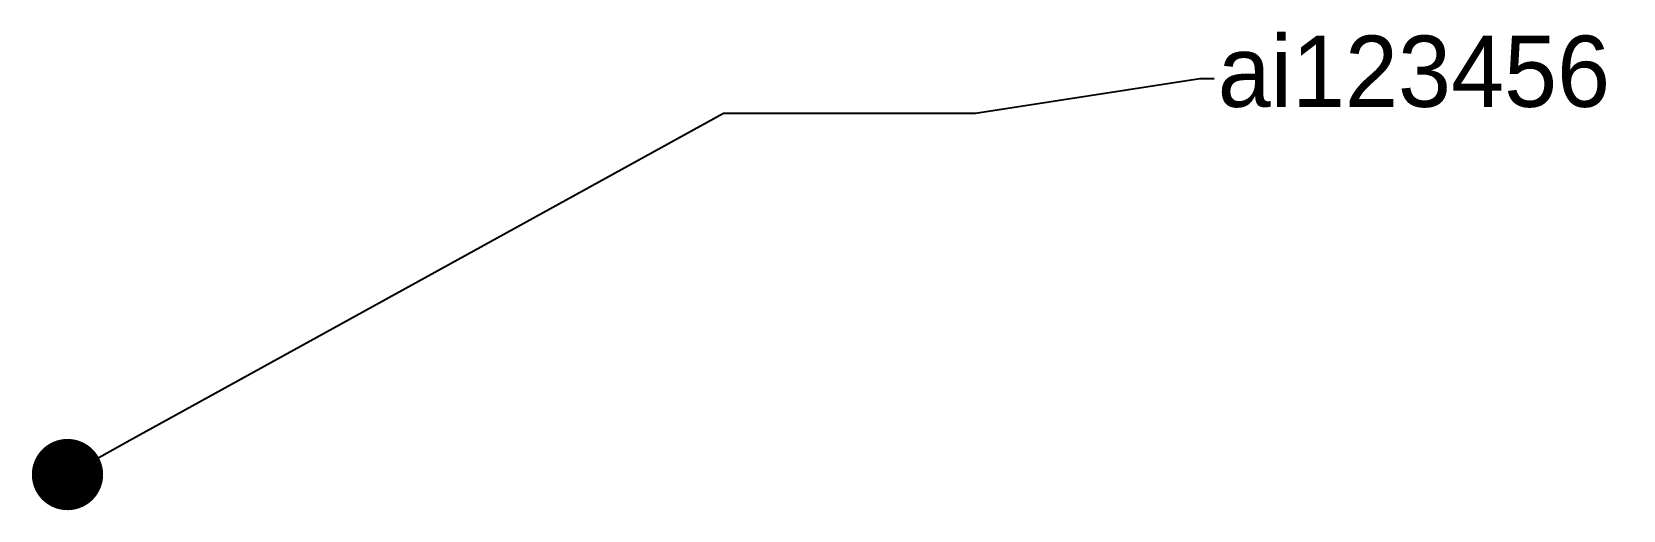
# Model space of a CAD drawing. Header units: inches. Extents: x 21.4 to 61.5, y 29.2 to 41.3.
import ezdxf
from ezdxf import colors
from ezdxf.entities.mleader import LeaderData, LeaderLine
from ezdxf.math import Vec2, Vec3

# ---------------------------------------------------------------- set-up
doc = ezdxf.new("R2010")
doc.units = ezdxf.units.IN
doc.header["$MEASUREMENT"] = 0

# ---------------------------------------------------------------- blocks, each defined once
blk = doc.blocks.new('_Dot')
at = {"color": 0, "linetype": 'ByBlock', "lineweight": -2}
blk.add_line((-0.5, 0), (-1, 0), dxfattribs=at)
at = {"color": 0, "linetype": 'ByBlock', "const_width": 0.5}
blk.add_lwpolyline([(-0.25, 0, 1), (0.25, 0, 1)], format="xyb", close=True, dxfattribs=at)

msp = doc.modelspace()

# ---------------------------------------------------------------- leaders
ml = msp.add_multileader_mtext('Standard')
ml.set_content('ai123456', color=256)
ml.set_leader_properties()
ml.set_arrow_properties(name='DOT')
ml.build(insert=Vec2(0, 0))
ml.multileader.update_dxf_attribs({"dogleg_length": 0.36, "arrow_head_size": 1.8})
ctx = ml.context
ctx.base_point, ctx.char_height, ctx.arrow_head_size, ctx.landing_gap_size, ctx.plane_origin = Vec3(51.214, 40.128), 1.8, 1.8, 0.09, Vec3(22.263, 30.12)
notes = []
notes.append((ctx, [(0, (1, 1, 0), (50.854, 40.128), (1, 0), 0.36, [(0, [(22.263, 30.12), (38.826, 39.247), (45.186, 39.247)], 0, [])])]))
ctx.mtext.insert, ctx.mtext.flow_direction = Vec3(51.304, 41.208), 5
for ctx, leaders in notes:
    for number, flags, end, landing, length, lines in leaders:
        leader = LeaderData()
        leader.index, (leader.has_last_leader_line, leader.has_dogleg_vector, leader.attachment_direction) = number, flags
        leader.last_leader_point, leader.dogleg_vector, leader.dogleg_length = Vec3(end), Vec3(landing), length
        for number, points, colour, breaks in lines:
            line = LeaderLine()
            line.index, line.vertices, line.color, line.breaks = number, Vec3.list(points), colors.encode_raw_color(colour), breaks
            leader.lines.append(line)
        ctx.leaders.append(leader)

doc.saveas('drawing.dxf')
